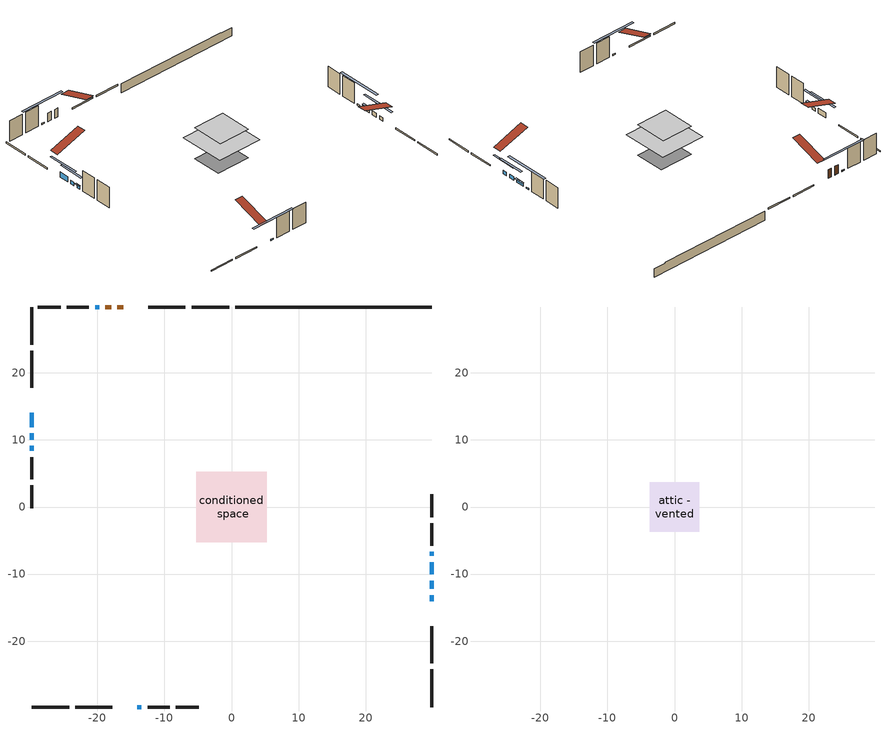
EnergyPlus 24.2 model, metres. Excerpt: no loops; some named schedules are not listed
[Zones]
conditioned space
 floor adiabatic (AdiabaticFloorConstruction): -5.26,-5.26 -5.26,5.26 5.26,5.26 5.26,-5.26 z2.74
 floor foundation (Slab1 construction): -3.96,-3.35 -3.96,3.35 3.96,3.35 3.96,-3.35 z-1.83
 wall outside (RimJoist1 construction): -0.36,29.83 -5.96,29.83 / -29.83,-29.83 -24.23,-29.83 / -29.83,29.83 -29.83,24.23 / 29.83,-29.83 29.83,-24.23 z0.3:0.6
 wall outside (RimJoist2 construction): -6.89,29.83 -12.38,29.83 / -23.3,-29.83 -17.81,-29.83 / -29.83,23.3 -29.83,17.81 / 29.83,-23.3 29.83,-17.81 z0.3:0.6
 wall outside (AdiabaticWallConstruction 1): -16.15,29.83 -17.01,29.83 / -17.93,29.83 -18.8,29.83 z0.3:2.33
 wall outside (AdiabaticWallConstruction): 29.83,-14.04 29.83,-13.13 z0.3:1.12; -14.05,-29.83 -13.43,-29.83 / 29.83,-7.3 29.83,-6.68 / -19.73,29.83 -20.34,29.83 z0.3:0.61; 29.83,-12.2 29.83,-10.98 z0.3:1.22; -29.83,14.04 -29.83,11.91 z0.3:1.52; -29.83,10.98 -29.83,10.06 / 29.83,-10.05 29.83,-8.22 / -29.83,9.14 -29.83,8.37 z0.3:1.06
 wall outside (Wall1 construction): -21.27,29.83 -24.57,29.83 / -12.5,-29.83 -9.21,-29.83 / -29.83,7.45 -29.83,4.15 / 29.83,-5.75 29.83,-2.46 z0.3:5.18
 wall outside (Wall2 construction): -25.49,29.83 -28.9,29.83 / -8.28,-29.83 -4.88,-29.83 / -29.83,3.22 -29.83,-0.18 / 29.83,-1.53 29.83,1.87 z0.3:5.18
 wall foundation (FoundationWall1 construction): 0.57,29.83,-1.83 0.57,29.83,0.3 26.9,29.83,0.3 26.9,29.83,0.11 29.83,29.83,0.11 29.83,29.83,-1.83
 window (WindowConstruction): 29.83,-14.04 29.83,-13.13 z0.3:1.11
 window (WindowConstruction 8): -14.04,-29.83 -13.43,-29.83 z0.3:0.6
 window (WindowConstruction 1): 29.83,-12.2 29.83,-10.98 z0.3:1.21
 window (WindowConstruction 2): -29.83,14.04 -29.83,11.91 z0.3:1.52
 window (WindowConstruction 3): -29.83,10.98 -29.83,10.07 z0.3:1.06
 window (WindowConstruction 4): 29.83,-10.05 29.83,-8.22 z0.3:1.06
 window (WindowConstruction 5): -29.83,9.14 -29.83,8.37 z0.3:1.06
 window (WindowConstruction 6): 29.83,-7.29 29.83,-6.68 z0.3:0.6
 window (WindowConstruction 7): -19.73,29.83 -20.34,29.83 z0.3:0.6
 door (Door): -16.15,29.83 -17.01,29.83 z0.3:2.33
 door (Door 1): -17.94,29.83 -18.8,29.83 z0.3:2.33
 ceiling adiabatic (AdiabaticFloorConstruction): 5.26,-5.26 5.26,5.26 -5.26,5.26 -5.26,-5.26 z2.74
attic - vented
 floor to conditioned space (Floor1 construction Reversed): -3.72,-3.72 -3.72,3.72 3.72,3.72 3.72,-3.72 z5.18
 roof outside (Roof1 construction): -15.22,29.83,5.18 -15.22,22.58,7.59 -13.31,22.58,7.59 -13.31,29.83,5.18; -14.97,-29.83,5.18 -14.97,-22.58,7.59 -16.88,-22.58,7.59 -16.88,-29.83,5.18; -29.83,14.97,5.18 -22.58,14.97,7.59 -22.58,16.88,7.59 -29.83,16.88,5.18; 29.83,-14.97,5.18 22.58,-14.97,7.59 22.58,-16.88,7.59 29.83,-16.88,5.18
shading: 29.83,-10.64 29.83,-16.53 30.24,-16.53 30.24,-10.64 z3.6; -8.5,-29.83 -18.97,-29.83 -18.97,-30.24 -8.5,-30.24 z5.53; 29.83,-8.49 29.83,-14.69 30.24,-14.69 30.24,-8.49 z3.7; -29.83,9.42 -29.83,16.53 -30.24,16.53 -30.24,9.42 z4.01; -29.83,7.58 -29.83,13.47 -30.24,13.47 -30.24,7.58 z3.55; 29.83,-8.02 29.83,-10.25 30.24,-10.25 30.24,-8.02 z1.26; -29.83,8.17 -29.83,9.34 -30.24,9.34 -30.24,8.17 z1.26; 29.83,-1.75 29.83,-12.22 30.24,-12.22 30.24,-1.75 z5.53; -25.27,29.83 -14.8,29.83 -14.8,30.24 -25.27,30.24 z5.53
[Building]
Building 1: Terrain=Suburbs
[Site:Location]
Toronto City Centre_ON: Latitude {deg}=43.63; Longitude {deg}=-79.39; Time Zone {hr}=-5; Elevation {m}=77; Keep Site Location Information=Yes
[Site:GroundTemperature:Shallow]
5.01852, 3.26908, 3.12898, 3.95918, 7.29196, 10.6092, 13.4851, 15.3069, 15.4617, 13.9799, 11.1774, 7.9619
[Site:WaterMainsTemperature]
Calculation Method=Schedule; Temperature Schedule=mains temperature schedule
[Material] Roughness=Rough; Thermal Absorptance=0.9
Name | Thickness {m} | Conductivity {W/m-K} | Density {kg/m3} | Specific Heat {J/kg-K} | Solar Absorptance | Visible Absorptance
asphalt or fiberglass shingles | 0.00635 | 0.162714 | 1121.4 | 1465.45 | 0.4 | 0.4
ceiling loosefill ins | 0.0846667 | 0.0480833 | 16.02 | 1046.75 | 0.7 | 0.7
ceiling stud and cavity | 0.1397 | 0.115483 | 65.682 | 1177.47 | 0.7 | 0.7
concrete 4.0 in. | 0.1016 | 1.803125 | 2242.8 | 837.4 | 0.7 | 0.7
concrete 8.0 in. | 0.2032 | 1.803125 | 2242.8 | 837.4 | 0.7 | 0.7
door material | 0.04445 | 0.188738 | 512.64 | 1214.23 | 0.7 | 0.7
door material 1 | 0.04445 | 0.053851 | 512.64 | 1214.23 | 0.7 | 0.7
exterior vertical ins | 0.038079 | 0.029427 | 32.04 | 1214.23 | 0.7 | 0.7
floor covering | 0.0127 | 0.0433444 | 54.468 | 1339.84 | 0.6 | 0.6
floor rigid ins; wall rigid ins | 0.512978 | 0.029427 | 32.04 | 1214.23 | 0.7 | 0.7
floor stud and cavity | 0.1397 | 1.75129 | 37.0049 | 1207.88 | 0.7 | 0.7
furniture material conditioned space 1 | 0.1524 | 0.115458 | 640.8 | 1214.23 | 0.6 | 0.6
gypsum board | 0.0127 | 0.160291 | 801 | 837.4 | 0.6 | 0.6
gypsum board 1 | 0.0127 | 0.160291 | 801 | 837.4 | 0.7 | 0.7
osb sheathing 0.5 in. | 0.0127 | 0.115458 | 512.64 | 1214.23 | 0.7 | 0.7
osb sheathing 0.75 in. | 0.01905 | 0.115458 | 512.64 | 1214.23 | 0.7 | 0.7
osb sheathing 2.0 in. | 0.0508 | 0.115458 | 512.64 | 1214.23 | 0.7 | 0.7
rim joist rigid ins | 0.051816 | 0.029427 | 32.04 | 1214.23 | 0.7 | 0.7
rim joist stud and cavity | 0.0508 | 0.0451784 | 125.044 | 1163.47 | 0.6 | 0.6
rim joist stud and cavity 1 | 0.0508 | 0.268173 | 125.044 | 1163.47 | 0.6 | 0.6
wall stud and cavity | 0.1397 | 0.0823012 | 139.0536 | 1170.24 | 0.7 | 0.7
wall stud and cavity 1 | 0.1397 | 0.0944506 | 139.0536 | 1170.24 | 0.7 | 0.7
wall stud and cavity 2 | 0.0889 | 0.380278 | 52.3479 | 1209.89 | 0.7 | 0.7
wall stud and cavity 3 | 0.0889 | 0.391764 | 83.0341 | 1211.67 | 0.7 | 0.7
wood siding | 0.0254 | 0.102417 | 544.68 | 1172.36 | 0.4 | 0.4
wood siding 1; wood siding 2; wood siding 3 | 0.0254 | 0.102417 | 544.68 | 1172.36 | 0.7 | 0.7
[WindowMaterial:SimpleGlazingSystem]
Name | U-Factor {W/m2-K} | Solar Heat Gain Coefficient
WindowMaterial | 2.51706 | 0.59
WindowMaterial 1 | 2.47163 | 0.61
WindowMaterial 2 | 2.39668 | 0.64
WindowMaterial 3 | 2.52614 | 0.58
WindowMaterial 4 | 2.54885 | 0.57
WindowMaterial 5 | 3.29835 | 0.49
WindowMaterial 6 | 5.482109 | 0.58
[Construction]
AdiabaticFloorConstruction: floor stud and cavity, floor rigid ins, osb sheathing 0.75 in., floor covering
AdiabaticWallConstruction: wood siding 2, wall rigid ins, wall stud and cavity 2, gypsum board
AdiabaticWallConstruction 1: wood siding 3, wall rigid ins, wall stud and cavity 2, gypsum board
Door: door material
Door 1: door material 1
Floor1 construction Reversed: gypsum board, ceiling stud and cavity, ceiling loosefill ins
FoundationWall1 construction: concrete 8.0 in., gypsum board 1
furniture construction conditioned space 1: furniture material conditioned space 1
PartitionWallConstruction: gypsum board, wall stud and cavity 3, gypsum board
RimJoist1 construction: wood siding 1, osb sheathing 2.0 in., rim joist stud and cavity
RimJoist2 construction: wood siding 1, rim joist rigid ins, osb sheathing 2.0 in., rim joist stud and cavity 1
Roof1 construction: asphalt or fiberglass shingles
Slab1 construction: concrete 4.0 in.
Wall1 construction: wood siding, osb sheathing 0.5 in., wall stud and cavity, gypsum board
Wall2 construction: wood siding, osb sheathing 0.5 in., wall stud and cavity 1, gypsum board
WindowConstruction: WindowMaterial
WindowConstruction 1: WindowMaterial 1
WindowConstruction 2: WindowMaterial 2
WindowConstruction 3; WindowConstruction 4: WindowMaterial 3
WindowConstruction 5: WindowMaterial 4
WindowConstruction 6; WindowConstruction 7: WindowMaterial 5
WindowConstruction 8: WindowMaterial 6
[Zone] Multiplier=1; Part of Total Floor Area=Yes
Name | Volume {m3}
attic - vented | 21.7327
conditioned space | 400.1
[Space]
Name | Zone | Volume {m3}
attic - vented 1 | attic - vented | 21.7327
conditioned space 1 | conditioned space | 400.1
[ZoneInfiltration:EffectiveLeakageArea]
infil attic - vented 1: Zone or Space=attic - vented 1; Schedule=Always On Discrete; Effective Air Leakage Area {cm2}=2332.63; Stack Coefficient=0.000168042; Wind Coefficient=8.75849e-06
[ZoneMixing]
whole house fan mix: Zone or Space=attic - vented; Schedule=Always On Continuous; Design Flow Rate Calculation Method=Flow/Zone; Design Flow Rate {m3/s}=0; Source Zone or Space=conditioned space
[SurfaceProperty:ExposedFoundationPerimeter]
Slab1: Exposed Perimeter Calculation Method=TotalExposedPerimeter; Total Exposed Perimeter {m}=29.262
[InternalMass] Zone or ZoneList=conditioned space; Space or SpaceList=conditioned space 1
Name | Construction | Surface Area {m2}
furniture mass conditioned space 1 | furniture construction conditioned space 1 | 65.576
partition wall mass | PartitionWallConstruction | 163.94
[Lights]
interior lighting: Zone or ZoneList or Space or SpaceList=conditioned space 1; Schedule=interior lighting schedule; Design Level Calculation Method=LightingLevel; Lighting Level {W}=343.2; Return Air Fraction=0; Fraction Radiant=0.6; Fraction Visible=0.2; Fraction Replaceable=1
[People]
occupants: Zone or ZoneList or Space or SpaceList=conditioned space 1; Number of People Schedule=occupants schedule; Number of People Calculation Method=People; Number of People=3; Fraction Radiant=0.314171; Sensible Heat Fraction=0.56303; Activity Level Schedule=occupants activity schedule; Carbon Dioxide Generation Rate {m3/s-W}=0; Enable ASHRAE 55 Comfort Warnings=No; Mean Radiant Temperature Calculation Type=EnclosureAveraged
[ElectricEquipment] Zone or ZoneList or Space or SpaceList=conditioned space 1; Design Level Calculation Method=EquipmentLevel
Name | Schedule | Design Level {W} | Fraction Latent | Fraction Radiant | Fraction Lost
clothes dryer | clothes dryer schedule | 140.772 | 0.015 | 0.081 | 0.85
clothes washer | clothes washer schedule | 32.1985 | 0.03 | 0.162 | 0.7
cooking range | cooking range schedule | 215.147 | 0.08 | 0.432 | 0.2
dishwasher | dishwasher schedule | 66.8632 | 0.3 | 0.18 | 0.4
fridge | fridge schedule | 72.9452 | 0 | 0.6 | 0
mech vent house fan | mech vent house fan schedule | 0 | 0 | 0 | 1
mech vent house fan cfis | mech vent house fan cfis schedule | 0 | 0 | 0 | 0
misc plug loads | misc plug loads schedule | 494.7 | 0.045 | 0.513 | 0.1
whole house fan | Always On Discrete | 0 | 0 | 0 | 1
[OtherEquipment] Zone or ZoneList or Space or SpaceList=conditioned space 1; Design Level Calculation Method=EquipmentLevel
Name | Fuel Type | Schedule | Design Level {W} | Fraction Latent | Fraction Radiant | Fraction Lost
clothes dryer 1 | Electricity | clothes dryer schedule | 0 | 0.015 | 0.081 | 0.85
cooking range 1 | Electricity | cooking range schedule | 0 | 0.08 | 0.432 | 0.2
general water use latent | None | general water use schedule | 62.594 | 1 | 0 | 0
general water use sensible | None | general water use schedule | -61.6891 | 0 | 0.6 | 0
mech vent house fan latent load | None | Always On Discrete | 0 | 1 | 0 | 0
mech vent house fan sensible load | None | Always On Discrete | 0 | 0 | 0 | 0
water heater energy adjustment1 | NaturalGas | Always On Discrete | 0.01 | 0 | 0 | 1
[ZoneInfiltration:DesignFlowRate] Zone or ZoneList or Space or SpaceList=conditioned space 1; Schedule=Always On Discrete; Design Flow Rate Calculation Method=Flow/Zone; Design Flow Rate {m3/s}=0
infil flow; natural vent flow; whole house fan flow
[AvailabilityManager:Scheduled]
central ac and furnace airloop Availability Manager: Schedule=Always On Discrete
[Foundation:Kiva]
Foundation Kiva 1: Initial Indoor Air Temperature {C}=18; Wall Height Above Grade {m}=0.300015; Wall Depth Below Slab {m}=0.2032; Custom Block Material Name 1=exterior vertical ins; Custom Block Depth 1 {m}=2.13; Custom Block X Position 1 {m}=0.2159; Custom Block Z Position 1 {m}=0
[Foundation:Kiva:Settings]
Soil Conductivity {W/m-K}=0.849921; Soil Density {kg/m3}=1842.3; Soil Specific Heat {J/kg-K}=418.7; Ground Solar Absorptivity=0.9; Ground Thermal Absorptivity=0.9; Ground Surface Roughness {m}=0.03; Far-Field Width {m}=40; Deep-Ground Boundary Condition=ZeroFlux; Deep-Ground Depth {m}=40; Minimum Cell Dimension {m}=0.2; Maximum Cell Growth Coefficient=3; Simulation Timestep=Timestep
[Exterior:Lights]
exterior lighting: Schedule=exterior lighting schedule; Design Level {W}=75.6
[EnergyManagementSystem:GlobalVariable]
central_ac_and_furnace_airloop_Fan_RTF
infil_program_Qfan
infil_program_Qinf
natural_vent_program_Qnv
natural_vent_program_Qwhf
[EnergyManagementSystem:Sensor]
Name | Output:Variable or Output:Meter Index Key | Output:Variable or Output:Meter
airflow_gain | infil flow | Infiltration Sensible Heat Gain Energy
airflow_gain_1 | natural vent flow | Infiltration Sensible Heat Gain Energy
airflow_gain_2 | whole house fan flow | Infiltration Sensible Heat Gain Energy
airflow_loss | infil flow | Infiltration Sensible Heat Loss Energy
airflow_loss_1 | natural vent flow | Infiltration Sensible Heat Loss Energy
airflow_loss_2 | whole house fan flow | Infiltration Sensible Heat Loss Energy
clg_load_cond |  | Cooling:EnergyTransfer:Zone:CONDITIONED SPACE
clg_sp_s; clg_sp_s_1 | cooling setpoint | Schedule Value
clothes_dryer_exhaust_0_sch_s | clothes dryer exhaust 0 schedule | Schedule Value
cool_season | cooling season schedule | Schedule Value
htg_load_cond |  | Heating:EnergyTransfer:Zone:CONDITIONED SPACE
htg_sp_s; htg_sp_s_1 | heating setpoint | Schedule Value
ig_ee_conv | clothes dryer | Electric Equipment Convective Heating Energy
ig_ee_conv_2 | cooking range | Electric Equipment Convective Heating Energy
ig_ee_conv_4 | fridge | Electric Equipment Convective Heating Energy
ig_ee_conv_5 | misc plug loads | Electric Equipment Convective Heating Energy
ig_ee_conv_6 | whole house fan | Electric Equipment Convective Heating Energy
ig_ee_rad | clothes dryer | Electric Equipment Radiant Heating Energy
ig_ee_rad_2 | cooking range | Electric Equipment Radiant Heating Energy
ig_ee_rad_4 | fridge | Electric Equipment Radiant Heating Energy
ig_ee_rad_5 | misc plug loads | Electric Equipment Radiant Heating Energy
ig_ee_rad_6 | whole house fan | Electric Equipment Radiant Heating Energy
ig_lgt_conv | interior lighting | Lights Convective Heating Energy
ig_lgt_rad | interior lighting | Lights Radiant Heating Energy
ig_lgt_vis | interior lighting | Lights Visible Radiation Heating Energy
ig_oe_conv | clothes dryer 1 | Other Equipment Convective Heating Energy
ig_oe_conv_1 | cooking range 1 | Other Equipment Convective Heating Energy
ig_oe_conv_2 | general water use latent | Other Equipment Convective Heating Energy
ig_oe_conv_3 | general water use sensible | Other Equipment Convective Heating Energy
ig_oe_conv_4 | water heater energy adjustment1 | Other Equipment Convective Heating Energy
ig_oe_rad | clothes dryer 1 | Other Equipment Radiant Heating Energy
ig_oe_rad_1 | cooking range 1 | Other Equipment Radiant Heating Energy
ig_oe_rad_2 | general water use latent | Other Equipment Radiant Heating Energy
ig_oe_rad_3 | general water use sensible | Other Equipment Radiant Heating Energy
ig_oe_rad_4 | water heater energy adjustment1 | Other Equipment Radiant Heating Energy
ig_ppl_conv | occupants | People Convective Heating Energy
ig_ppl_rad | occupants | People Radiant Heating Energy
im_conv | furniture mass conditioned space 1 | Surface Inside Face Convection Heat Gain Energy
im_conv_1 | partition wall mass | Surface Inside Face Convection Heat Gain Energy
im_ig | furniture mass conditioned space 1 | Surface Inside Face Internal Gains Radiation Heat Gain Energy
im_ig_1 | partition wall mass | Surface Inside Face Internal Gains Radiation Heat Gain Energy
im_lgt | furniture mass conditioned space 1 | Surface Inside Face Lights Radiation Heat Gain Energy
im_lgt_1 | partition wall mass | Surface Inside Face Lights Radiation Heat Gain Energy
im_sol | furniture mass conditioned space 1 | Surface Inside Face Solar Radiation Heat Gain Energy
im_sol_1 | partition wall mass | Surface Inside Face Solar Radiation Heat Gain Energy
im_surf | furniture mass conditioned space 1 | Surface Inside Face Net Surface Thermal Radiation Heat Gain Energy
im_surf_1 | partition wall mass | Surface Inside Face Net Surface Thermal Radiation Heat Gain Energy
mv_conv | mech vent house fan | Electric Equipment Convective Heating Energy
mv_conv_1 | mech vent house fan cfis | Electric Equipment Convective Heating Energy
mv_conv_2 | mech vent house fan latent load | Other Equipment Convective Heating Energy
mv_conv_3 | mech vent house fan sensible load | Other Equipment Convective Heating Energy
mv_rad | mech vent house fan | Electric Equipment Radiant Heating Energy
mv_rad_1 | mech vent house fan cfis | Electric Equipment Radiant Heating Energy
mv_rad_2 | mech vent house fan latent load | Other Equipment Radiant Heating Energy
mv_rad_3 | mech vent house fan sensible load | Other Equipment Radiant Heating Energy
natural_vent_s | natural vent schedule | Schedule Value
out_pb_s |  | Site Outdoor Air Barometric Pressure
out_wt_s |  | Site Outdoor Air Humidity Ratio
site_vw_s |  | Site Wind Speed
ss_back_out | Window1 | Surface Window Shortwave from Zone Back Out Window Heat Transfer Rate
ss_back_out_1 | Window10 | Surface Window Shortwave from Zone Back Out Window Heat Transfer Rate
ss_back_out_2 | Window2 | Surface Window Shortwave from Zone Back Out Window Heat Transfer Rate
ss_back_out_3 | Window3 | Surface Window Shortwave from Zone Back Out Window Heat Transfer Rate
ss_back_out_4 | Window4 | Surface Window Shortwave from Zone Back Out Window Heat Transfer Rate
ss_back_out_5 | Window5 | Surface Window Shortwave from Zone Back Out Window Heat Transfer Rate
ss_back_out_6 | Window7 | Surface Window Shortwave from Zone Back Out Window Heat Transfer Rate
ss_back_out_7 | Window8 | Surface Window Shortwave from Zone Back Out Window Heat Transfer Rate
ss_back_out_8 | Window9 | Surface Window Shortwave from Zone Back Out Window Heat Transfer Rate
ss_conv | Door1 | Surface Inside Face Convection Heat Gain Energy
ss_conv_1 | Door2 | Surface Inside Face Convection Heat Gain Energy
ss_conv_10 | Window9 | Surface Inside Face Convection Heat Gain Energy
ss_conv_2 | Window1 | Surface Inside Face Convection Heat Gain Energy
ss_conv_3 | Window10 | Surface Inside Face Convection Heat Gain Energy
ss_conv_4 | Window2 | Surface Inside Face Convection Heat Gain Energy
ss_conv_5 | Window3 | Surface Inside Face Convection Heat Gain Energy
ss_conv_6 | Window4 | Surface Inside Face Convection Heat Gain Energy
ss_conv_7 | Window5 | Surface Inside Face Convection Heat Gain Energy
ss_conv_8 | Window7 | Surface Inside Face Convection Heat Gain Energy
ss_conv_9 | Window8 | Surface Inside Face Convection Heat Gain Energy
ss_ig | Door1 | Surface Inside Face Internal Gains Radiation Heat Gain Energy
ss_ig_1 | Door2 | Surface Inside Face Internal Gains Radiation Heat Gain Energy
ss_ig_10 | Window9 | Surface Inside Face Internal Gains Radiation Heat Gain Energy
ss_ig_2 | Window1 | Surface Inside Face Internal Gains Radiation Heat Gain Energy
ss_ig_3 | Window10 | Surface Inside Face Internal Gains Radiation Heat Gain Energy
ss_ig_4 | Window2 | Surface Inside Face Internal Gains Radiation Heat Gain Energy
ss_ig_5 | Window3 | Surface Inside Face Internal Gains Radiation Heat Gain Energy
ss_ig_6 | Window4 | Surface Inside Face Internal Gains Radiation Heat Gain Energy
ss_ig_7 | Window5 | Surface Inside Face Internal Gains Radiation Heat Gain Energy
ss_ig_8 | Window7 | Surface Inside Face Internal Gains Radiation Heat Gain Energy
ss_ig_9 | Window8 | Surface Inside Face Internal Gains Radiation Heat Gain Energy
ss_lgt | Door1 | Surface Inside Face Lights Radiation Heat Gain Energy
ss_lgt_1 | Door2 | Surface Inside Face Lights Radiation Heat Gain Energy
ss_sol | Door1 | Surface Inside Face Solar Radiation Heat Gain Energy
ss_sol_1 | Door2 | Surface Inside Face Solar Radiation Heat Gain Energy
ss_surf | Door1 | Surface Inside Face Net Surface Thermal Radiation Heat Gain Energy
ss_surf_1 | Door2 | Surface Inside Face Net Surface Thermal Radiation Heat Gain Energy
ss_surf_10 | Window9 | Surface Inside Face Net Surface Thermal Radiation Heat Gain Energy
ss_surf_2 | Window1 | Surface Inside Face Net Surface Thermal Radiation Heat Gain Energy
ss_surf_3 | Window10 | Surface Inside Face Net Surface Thermal Radiation Heat Gain Energy
ss_surf_4 | Window2 | Surface Inside Face Net Surface Thermal Radiation Heat Gain Energy
ss_surf_5 | Window3 | Surface Inside Face Net Surface Thermal Radiation Heat Gain Energy
ss_surf_6 | Window4 | Surface Inside Face Net Surface Thermal Radiation Heat Gain Energy
ss_surf_7 | Window5 | Surface Inside Face Net Surface Thermal Radiation Heat Gain Energy
ss_surf_8 | Window7 | Surface Inside Face Net Surface Thermal Radiation Heat Gain Energy
ss_surf_9 | Window8 | Surface Inside Face Net Surface Thermal Radiation Heat Gain Energy
ss_trans_in | Window1 | Surface Window Transmitted Solar Radiation Rate
ss_trans_in_1 | Window10 | Surface Window Transmitted Solar Radiation Rate
ss_trans_in_2 | Window2 | Surface Window Transmitted Solar Radiation Rate
ss_trans_in_3 | Window3 | Surface Window Transmitted Solar Radiation Rate
ss_trans_in_4 | Window4 | Surface Window Transmitted Solar Radiation Rate
ss_trans_in_5 | Window5 | Surface Window Transmitted Solar Radiation Rate
ss_trans_in_6 | Window7 | Surface Window Transmitted Solar Radiation Rate
ss_trans_in_7 | Window8 | Surface Window Transmitted Solar Radiation Rate
ss_trans_in_8 | Window9 | Surface Window Transmitted Solar Radiation Rate
ss_trans_out | Window1 | Surface Inside Face Initial Transmitted Diffuse Transmitted Out Window Solar Radiation Rate
ss_trans_out_1 | Window10 | Surface Inside Face Initial Transmitted Diffuse Transmitted Out Window Solar Radiation Rate
ss_trans_out_2 | Window2 | Surface Inside Face Initial Transmitted Diffuse Transmitted Out Window Solar Radiation Rate
ss_trans_out_3 | Window3 | Surface Inside Face Initial Transmitted Diffuse Transmitted Out Window Solar Radiation Rate
ss_trans_out_4 | Window4 | Surface Inside Face Initial Transmitted Diffuse Transmitted Out Window Solar Radiation Rate
ss_trans_out_5 | Window5 | Surface Inside Face Initial Transmitted Diffuse Transmitted Out Window Solar Radiation Rate
ss_trans_out_6 | Window7 | Surface Inside Face Initial Transmitted Diffuse Transmitted Out Window Solar Radiation Rate
ss_trans_out_7 | Window8 | Surface Inside Face Initial Transmitted Diffuse Transmitted Out Window Solar Radiation Rate
ss_trans_out_8 | Window9 | Surface Inside Face Initial Transmitted Diffuse Transmitted Out Window Solar Radiation Rate
s_conv | Floor1 | Surface Inside Face Convection Heat Gain Energy
s_conv_1 | FoundationWall1 | Surface Inside Face Convection Heat Gain Energy
s_conv_10 | RimJoist2:270 | Surface Inside Face Convection Heat Gain Energy
s_conv_11 | RimJoist2:90 | Surface Inside Face Convection Heat Gain Energy
s_conv_12 | Slab1 | Surface Inside Face Convection Heat Gain Energy
s_conv_13 | Wall1:0 | Surface Inside Face Convection Heat Gain Energy
s_conv_14 | Wall1:180 | Surface Inside Face Convection Heat Gain Energy
s_conv_15 | Wall1:270 | Surface Inside Face Convection Heat Gain Energy
s_conv_16 | Wall1:90 | Surface Inside Face Convection Heat Gain Energy
s_conv_17 | Wall2:0 | Surface Inside Face Convection Heat Gain Energy
s_conv_18 | Wall2:180 | Surface Inside Face Convection Heat Gain Energy
s_conv_19 | Wall2:270 | Surface Inside Face Convection Heat Gain Energy
s_conv_2 | inferred conditioned ceiling | Surface Inside Face Convection Heat Gain Energy
s_conv_20 | Wall2:90 | Surface Inside Face Convection Heat Gain Energy
s_conv_3 | inferred conditioned floor | Surface Inside Face Convection Heat Gain Energy
s_conv_4 | RimJoist1:0 | Surface Inside Face Convection Heat Gain Energy
s_conv_5 | RimJoist1:180 | Surface Inside Face Convection Heat Gain Energy
s_conv_6 | RimJoist1:270 | Surface Inside Face Convection Heat Gain Energy
s_conv_7 | RimJoist1:90 | Surface Inside Face Convection Heat Gain Energy
s_conv_8 | RimJoist2:0 | Surface Inside Face Convection Heat Gain Energy
s_conv_9 | RimJoist2:180 | Surface Inside Face Convection Heat Gain Energy
s_ig | Floor1 | Surface Inside Face Internal Gains Radiation Heat Gain Energy
s_ig_1 | FoundationWall1 | Surface Inside Face Internal Gains Radiation Heat Gain Energy
s_ig_10 | RimJoist2:270 | Surface Inside Face Internal Gains Radiation Heat Gain Energy
s_ig_11 | RimJoist2:90 | Surface Inside Face Internal Gains Radiation Heat Gain Energy
s_ig_12 | Slab1 | Surface Inside Face Internal Gains Radiation Heat Gain Energy
s_ig_13 | Wall1:0 | Surface Inside Face Internal Gains Radiation Heat Gain Energy
s_ig_14 | Wall1:180 | Surface Inside Face Internal Gains Radiation Heat Gain Energy
s_ig_15 | Wall1:270 | Surface Inside Face Internal Gains Radiation Heat Gain Energy
s_ig_16 | Wall1:90 | Surface Inside Face Internal Gains Radiation Heat Gain Energy
s_ig_17 | Wall2:0 | Surface Inside Face Internal Gains Radiation Heat Gain Energy
s_ig_18 | Wall2:180 | Surface Inside Face Internal Gains Radiation Heat Gain Energy
s_ig_19 | Wall2:270 | Surface Inside Face Internal Gains Radiation Heat Gain Energy
